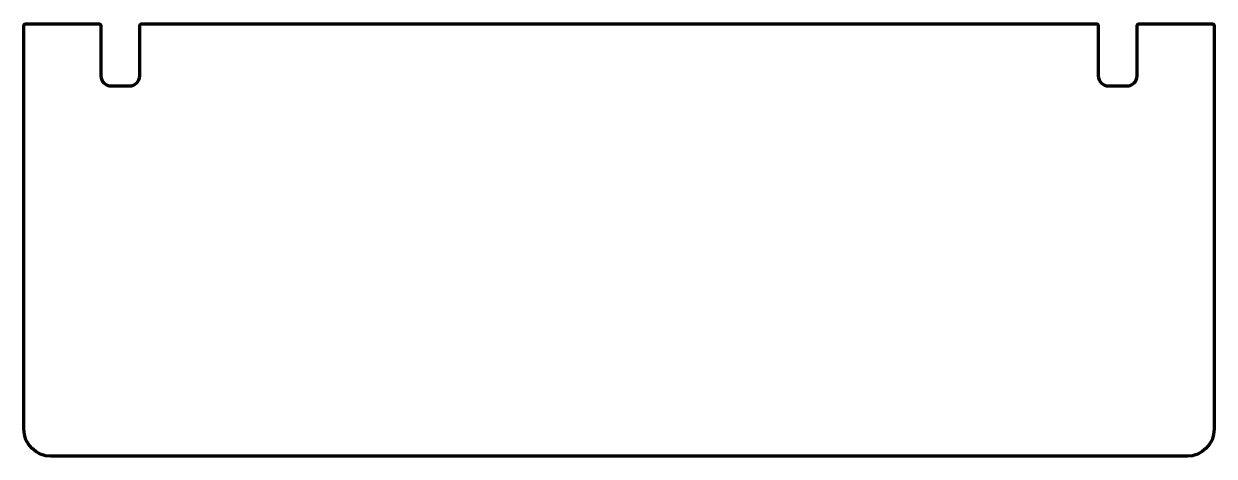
# Model space of a CAD drawing. Header units: inches. Extents: x 13 to 35, y -28 to -20.
import ezdxf

# ---------------------------------------------------------------- set-up
doc = ezdxf.new("R2010")
doc.units = ezdxf.units.IN
doc.header["$MEASUREMENT"] = 0
doc.layers.add('Layer 1', color=7, linetype='Continuous', lineweight=0)

msp = doc.modelspace()

# ---------------------------------------------------------------- linework, layer by layer
at = {"layer": 'Layer 1', "color": 250, "lineweight": 211, "true_color": 0x231f20}
msp.add_open_spline([(33.381, -21.157), (33.381, -21.157), (33.039, -21.157), (33.039, -21.157), (32.936, -21.157), (32.852, -21.073), (32.852, -20.969), (32.852, -20.969), (32.852, -20.047), (32.852, -20.047), (32.852, -20.025), (32.834, -20.007), (32.812, -20.007), (32.812, -20.007), (15.175, -20.007), (15.175, -20.007), (15.153, -20.007), (15.135, -20.025), (15.135, -20.047), (15.135, -20.047), (15.135, -20.969), (15.135, -20.969), (15.135, -21.073), (15.051, -21.157), (14.947, -21.157), (14.947, -21.157), (14.606, -21.157), (14.606, -21.157), (14.502, -21.157), (14.418, -21.073), (14.418, -20.969), (14.418, -20.969), (14.418, -20.047), (14.418, -20.047), (14.418, -20.025), (14.4, -20.007), (14.378, -20.007), (14.378, -20.007), (13.033, -20.007), (13.033, -20.007), (13.011, -20.007), (12.993, -20.025), (12.993, -20.047), (12.993, -20.047), (12.993, -27.507), (12.993, -27.507), (12.993, -27.783), (13.217, -28.007), (13.493, -28.007), (13.493, -28.007), (34.493, -28.007), (34.493, -28.007), (34.77, -28.007), (34.993, -27.783), (34.993, -27.507), (34.993, -27.507), (34.993, -20.047), (34.993, -20.047), (34.993, -20.025), (34.975, -20.007), (34.953, -20.007), (34.953, -20.007), (33.608, -20.007), (33.608, -20.007), (33.586, -20.007), (33.568, -20.025), (33.568, -20.047), (33.568, -20.047), (33.568, -20.969), (33.568, -20.969), (33.568, -21.073), (33.484, -21.157), (33.381, -21.157)], degree=3, knots=[0, 0, 0, 0, 1, 1, 1, 2, 2, 2, 3, 3, 3, 4, 4, 4, 5, 5, 5, 6, 6, 6, 7, 7, 7, 8, 8, 8, 9, 9, 9, 10, 10, 10, 11, 11, 11, 12, 12, 12, 13, 13, 13, 14, 14, 14, 15, 15, 15, 16, 16, 16, 17, 17, 17, 18, 18, 18, 19, 19, 19, 20, 20, 20, 21, 21, 21, 22, 22, 22, 23, 23, 23, 24, 24, 24, 24], dxfattribs=at)

doc.saveas('drawing.dxf')
